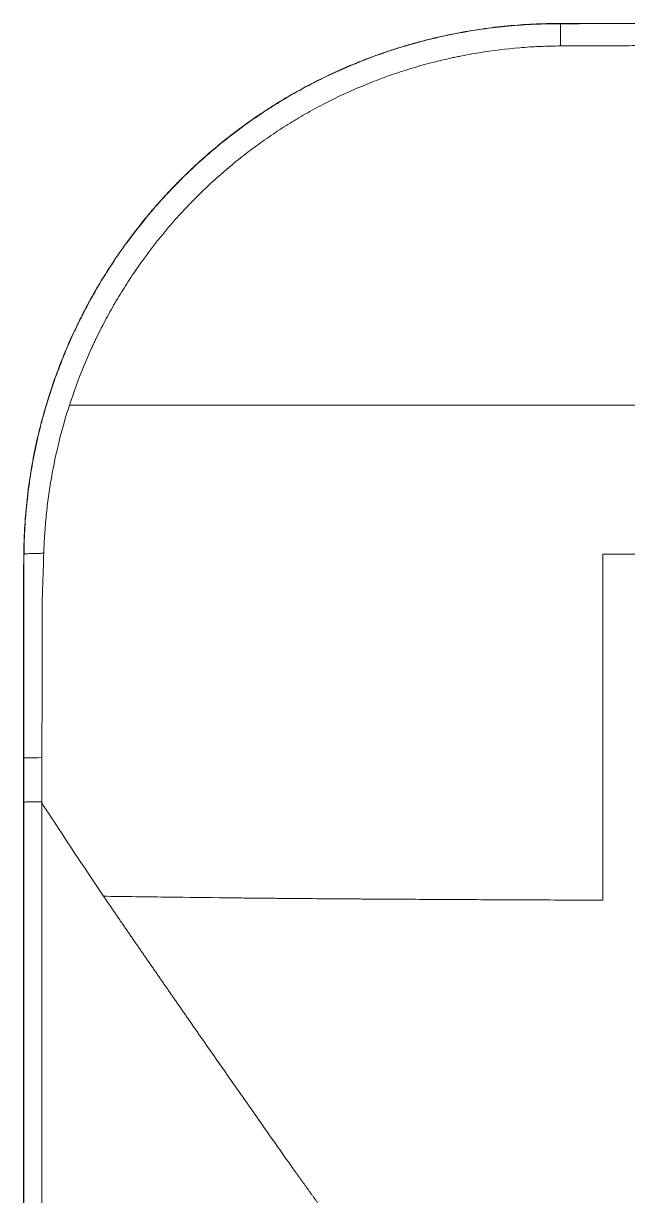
# Model space of a CAD drawing. Header units: millimetres. Extents: x 70151 to 230897, y 35202 to 113211.
# Drawn here: x 177949.9 to 177994.2, y 69169.8 to 69255.7 of the extents above; entities that cross this region are included whole.
import ezdxf

# ---------------------------------------------------------------- set-up
doc = ezdxf.new("R2010")
doc.units = ezdxf.units.MM
doc.header["$LTSCALE"] = 50
doc.layers.add('2-con', color=2, linetype='Continuous')
doc.layers.add('mark-B', color=2, linetype='Continuous', lineweight=20)

# ---------------------------------------------------------------- blocks, each defined once
blk = doc.blocks.new('무풍1WAY 대형')
at = {"layer": 'mark-B'}
blk.add_line((705, -442.425), (705.016, -442.425), dxfattribs=at)
blk.add_ellipse((702.71, -442.425), major_axis=(2.29, 0), ratio=0.009278, start_param=5.140828, end_param=6.269135, dxfattribs=at)
for points, degree in [([(704.93, -40.337), (704.981, -173.287), (705, -306.236), (705.016, -439.185)], 3), ([(663.865, -431.996), (663.437, -431.998), (663.005, -431.996), (662.57, -431.99)], 3), ([(703.663, -439.096), (703.663, -439.132), (703.663, -439.168), (703.664, -439.203)], 3), ([(705, -439.185), (705, -440.265), (705, -441.345), (705, -442.425)], 3), ([(705, -439.185), (705.016, -439.185)], 1), ([(705.016, -442.425), (705.016, -442.425)], 1), ([(662.57, -457.36), (661.124, -457.36), (659.678, -457.36), (658.231, -457.36)], 3), ([(704.978, -457.362), (704.994, -457.362)], 1), ([(665.987, -496.284), (665.873, -496.285), (665.759, -496.285), (665.645, -496.286)], 3)]:
    blk.add_open_spline(points, degree=degree, dxfattribs=at)
for points, knots in [([(703.663, -439.096), (703.658, -405.874), (703.651, -372.652), (703.634, -306.207), (703.623, -272.984), (703.595, -206.539), (703.577, -173.317), (703.542, -123.483), (703.53, -106.872), (703.501, -73.65), (703.484, -57.038), (703.466, -40.427)], [0, 0, 0, 0, 0.25, 0.25, 0.5, 0.5, 0.75, 0.75, 0.875, 0.875, 1, 1, 1, 1]), ([(704.912, -40.41), (704.919, -57.026), (704.924, -73.642), (704.935, -106.873), (704.94, -123.489), (704.954, -173.335), (704.962, -206.567), (704.975, -273.029), (704.981, -306.26), (704.991, -372.723), (704.996, -405.954), (705, -439.185)], [0, 0, 0, 0, 0.125, 0.125, 0.25, 0.25, 0.5, 0.5, 0.75, 0.75, 1, 1, 1, 1]), ([(699.148, -432.281), (699.092, -432.2), (698.98, -432.036), (698.811, -431.79), (698.642, -431.543), (698.473, -431.296), (698.303, -431.048), (698.133, -430.8), (697.962, -430.551), (697.791, -430.302), (697.619, -430.052), (697.447, -429.801), (697.274, -429.55), (697.101, -429.298), (696.927, -429.046), (696.753, -428.793), (696.579, -428.54), (696.404, -428.286), (696.228, -428.031), (696.052, -427.776), (695.876, -427.52), (695.699, -427.264), (695.521, -427.007), (695.344, -426.75), (695.165, -426.492), (694.987, -426.233), (694.807, -425.974), (694.628, -425.714), (694.447, -425.454), (694.267, -425.193), (694.085, -424.931), (693.904, -424.669), (693.722, -424.407), (693.539, -424.144), (693.356, -423.88), (693.173, -423.616), (692.989, -423.351), (692.804, -423.085), (692.619, -422.819), (692.434, -422.553), (692.248, -422.286), (692.062, -422.018), (691.875, -421.75), (691.688, -421.481), (691.5, -421.211), (691.312, -420.941), (691.123, -420.671), (690.934, -420.399), (690.744, -420.128), (690.554, -419.855), (690.364, -419.583), (690.173, -419.309), (689.981, -419.035), (689.79, -418.76), (689.597, -418.485), (689.404, -418.21), (689.211, -417.933), (689.017, -417.656), (688.823, -417.379), (688.628, -417.101), (688.433, -416.822), (688.238, -416.543), (688.042, -416.263), (687.845, -415.983), (687.648, -415.702), (687.451, -415.421), (687.253, -415.139), (687.054, -414.856), (686.855, -414.573), (686.656, -414.289), (686.456, -414.005), (686.256, -413.72), (686.055, -413.435), (685.854, -413.149), (685.652, -412.862), (685.449, -412.575), (685.293, -412.354), (685.184, -412.199), (685.12, -412.11), (685.057, -412.021), (684.994, -411.933), (684.93, -411.844), (684.867, -411.756), (684.803, -411.668), (684.74, -411.58), (684.677, -411.492), (684.613, -411.403), (684.55, -411.315), (684.486, -411.227), (684.423, -411.139), (684.359, -411.05), (684.296, -410.962), (684.232, -410.874), (684.169, -410.786), (684.105, -410.697), (684.042, -410.609), (683.978, -410.521), (683.915, -410.433), (683.851, -410.344), (683.788, -410.256), (683.724, -410.168), (683.661, -410.08), (683.597, -409.991), (683.533, -409.903), (683.47, -409.815), (683.406, -409.727), (683.343, -409.638), (683.279, -409.55), (683.215, -409.462), (683.152, -409.373), (683.088, -409.285), (683.024, -409.197), (682.961, -409.109), (682.897, -409.02), (682.833, -408.932), (682.77, -408.844), (682.706, -408.755), (682.643, -408.667), (682.579, -408.579), (682.515, -408.49), (682.452, -408.402), (682.388, -408.314), (682.324, -408.225), (682.261, -408.137), (682.197, -408.049), (682.133, -407.96), (682.07, -407.872), (682.006, -407.784), (681.942, -407.695), (681.879, -407.607), (681.815, -407.518), (681.751, -407.43), (681.688, -407.342), (681.624, -407.253), (681.56, -407.165), (681.497, -407.076), (681.433, -406.988), (681.369, -406.899), (681.306, -406.811), (681.242, -406.722), (681.178, -406.634), (681.115, -406.545), (681.051, -406.457), (680.988, -406.368), (680.945, -406.309), (680.924, -406.28)], [0, 0, 0, 0, 0.009448, 0.018917, 0.028408, 0.037921, 0.047456, 0.057012, 0.06659, 0.076189, 0.08581, 0.095453, 0.105117, 0.114803, 0.12451, 0.134239, 0.14399, 0.153762, 0.163556, 0.173372, 0.183209, 0.193067, 0.202947, 0.212849, 0.222772, 0.232717, 0.242683, 0.252671, 0.26268, 0.272711, 0.282763, 0.292837, 0.302932, 0.313049, 0.323187, 0.333347, 0.343528, 0.353731, 0.363955, 0.374201, 0.384467, 0.394756, 0.405066, 0.415397, 0.42575, 0.436124, 0.446519, 0.456936, 0.467374, 0.477834, 0.488314, 0.498817, 0.50934, 0.519885, 0.530452, 0.541039, 0.551648, 0.562278, 0.57293, 0.583603, 0.594297, 0.605012, 0.615749, 0.626507, 0.637286, 0.648086, 0.658908, 0.669751, 0.680615, 0.6915, 0.702407, 0.713334, 0.724283, 0.735253, 0.746244, 0.757257, 0.76829, 0.771724, 0.775148, 0.77856, 0.781966, 0.785372, 0.788778, 0.792184, 0.79559, 0.798997, 0.802403, 0.805809, 0.809215, 0.812621, 0.816028, 0.819434, 0.82284, 0.826247, 0.829653, 0.833059, 0.836466, 0.839872, 0.843279, 0.846685, 0.850092, 0.853498, 0.856905, 0.860311, 0.863718, 0.867125, 0.870531, 0.873938, 0.877345, 0.880751, 0.884158, 0.887565, 0.890971, 0.894378, 0.897785, 0.901192, 0.904599, 0.908006, 0.911413, 0.914819, 0.918226, 0.921633, 0.92504, 0.928447, 0.931854, 0.935262, 0.938669, 0.942076, 0.945483, 0.94889, 0.952297, 0.955704, 0.959112, 0.962519, 0.965926, 0.969333, 0.972741, 0.976148, 0.979555, 0.982963, 0.98637, 0.989778, 0.993185, 0.996593, 1, 1, 1, 1]), ([(662.57, -431.99), (662.57, -434.11), (662.57, -436.228), (662.57, -439.403), (662.57, -440.462), (662.57, -442.577), (662.57, -443.635), (662.57, -446.807), (662.57, -448.92), (662.57, -452.087), (662.57, -453.143), (662.57, -455.252), (662.57, -456.306), (662.57, -457.36)], [0, 0, 0, 0, 0.25, 0.25, 0.375, 0.375, 0.5, 0.5, 0.75, 0.75, 0.875, 0.875, 1, 1, 1, 1]), ([(699.148, -432.281), (698.448, -432.271), (697.043, -432.251), (695.629, -432.232), (693.503, -432.205), (692.076, -432.187), (690.282, -432.167), (689.923, -432.163), (689.383, -432.157), (689.203, -432.155), (688.842, -432.151), (688.662, -432.149), (688.301, -432.145), (688.12, -432.143), (687.758, -432.139), (687.577, -432.138), (687.032, -432.132), (686.668, -432.129), (685.572, -432.119), (684.838, -432.112), (683.365, -432.1), (682.625, -432.095), (681.512, -432.087), (681.14, -432.084), (680.395, -432.079), (680.023, -432.077), (679.276, -432.072), (678.902, -432.069), (678.153, -432.065), (677.779, -432.063), (675.906, -432.052), (674.405, -432.044), (672.15, -432.032), (671.398, -432.028), (669.894, -432.021), (669.141, -432.018), (666.882, -432.008), (665.374, -432.001), (663.865, -431.996)], [0, 0, 0, 0, 0.0625, 0.125, 0.125, 0.25, 0.25, 0.28125, 0.28125, 0.296875, 0.296875, 0.3125, 0.3125, 0.328125, 0.328125, 0.34375, 0.34375, 0.375, 0.375, 0.4375, 0.4375, 0.5, 0.5, 0.53125, 0.53125, 0.5625, 0.5625, 0.59375, 0.59375, 0.625, 0.625, 0.75, 0.75, 0.8125, 0.8125, 0.875, 0.875, 1, 1, 1, 1]), ([(703.663, -439.097), (703.474, -438.807), (702.371, -437.121), (700.867, -434.848), (699.543, -432.869), (699.148, -432.281)], [0, 0, 0, 0, 0.127214, 0.740888, 1, 1, 1, 1]), ([(703.661, -442.444), (703.662, -442.358), (703.662, -442.271), (703.662, -441.853), (703.662, -441.522), (703.663, -440.668), (703.663, -440.146), (703.663, -439.483), (703.663, -439.343), (703.664, -439.203)], [0, 0, 0, 0, 0.080228, 0.080228, 0.386806, 0.386806, 0.870453, 0.870453, 1, 1, 1, 1]), ([(705, -439.185), (704.998, -439.186), (704.989, -439.187), (704.956, -439.189), (704.932, -439.19), (704.869, -439.192), (704.831, -439.193), (704.74, -439.194), (704.687, -439.195), (704.57, -439.197), (704.505, -439.197), (704.363, -439.199), (704.287, -439.2), (704.124, -439.201), (704.037, -439.201), (703.856, -439.202), (703.761, -439.203), (703.664, -439.203)], [0, 0, 0, 0, 0.125, 0.125, 0.25, 0.25, 0.375, 0.375, 0.5, 0.5, 0.625, 0.625, 0.75, 0.75, 0.875, 0.875, 1, 1, 1, 1]), ([(705.016, -439.185), (705.016, -439.455), (705.016, -439.725), (705.016, -440.265), (705.016, -440.535), (705.016, -441.345), (705.016, -441.885), (705.016, -442.425)], [0, 0, 0, 0, 0.25, 0.25, 0.5, 0.5, 1, 1, 1, 1]), ([(703.53, -457.43), (703.55, -456.806), (703.57, -456.182), (703.6, -455.246), (703.611, -454.934), (703.624, -454.544), (703.626, -454.466), (703.63, -454.349), (703.631, -454.31), (703.634, -454.232), (703.635, -454.193), (703.638, -454.076), (703.639, -453.998), (703.641, -453.842), (703.642, -453.764), (703.642, -453.608), (703.642, -453.53), (703.643, -453.373), (703.643, -453.139), (703.644, -452.905), (703.645, -452.437), (703.645, -452.124), (703.648, -451.188), (703.649, -450.563), (703.655, -447.44), (703.659, -444.942), (703.661, -442.444)], [0, 0, 0, 0, 0.125, 0.125, 0.1875, 0.1875, 0.203125, 0.203125, 0.210938, 0.210938, 0.21875, 0.21875, 0.234375, 0.234375, 0.25, 0.25, 0.265625, 0.265625, 0.28125, 0.3125, 0.3125, 0.375, 0.375, 0.5, 0.5, 1, 1, 1, 1]), ([(705, -442.425), (705, -444.915), (704.999, -447.405), (704.998, -450.517), (704.998, -451.139), (704.998, -452.384), (704.998, -453.006), (704.997, -453.784), (704.997, -453.94), (704.996, -454.251), (704.996, -454.407), (704.994, -454.873), (704.993, -455.185), (704.989, -456.118), (704.984, -456.74), (704.978, -457.362)], [0, 0, 0, 0, 0.5, 0.5, 0.625, 0.625, 0.75, 0.75, 0.78125, 0.78125, 0.8125, 0.8125, 0.875, 0.875, 1, 1, 1, 1]), ([(705.016, -442.425), (705.016, -444.915), (705.016, -447.405), (705.015, -450.206), (705.015, -450.517), (705.015, -451.139), (705.015, -452.073), (705.014, -453.007), (705.011, -454.874), (705.007, -456.118), (704.994, -457.362)], [0, 0, 0, 0, 0.5, 0.5, 0.5625, 0.5625, 0.625, 0.75, 0.75, 1, 1, 1, 1]), ([(704.977, -457.362), (704.973, -457.684), (704.967, -458.006), (704.954, -458.409), (704.952, -458.489), (704.945, -458.65), (704.942, -458.73), (704.931, -458.971), (704.906, -459.454), (704.872, -459.936), (704.832, -460.417), (704.818, -460.578), (704.788, -460.898), (704.707, -461.699), (704.603, -462.493), (704.405, -463.756), (704.292, -464.383), (704.034, -465.631), (703.891, -466.25), (703.574, -467.482), (703.401, -468.093), (702.836, -469.917), (702.4, -471.117), (701.779, -472.596), (701.651, -472.891), (701.485, -473.259), (701.452, -473.332), (701.385, -473.479), (701.284, -473.698), (701.181, -473.916), (700.834, -474.641), (700.543, -475.212), (699.935, -476.335), (699.618, -476.888), (698.958, -477.977), (698.616, -478.513), (697.549, -480.094), (696.787, -481.114), (695.566, -482.591), (695.146, -483.074), (694.604, -483.667), (694.44, -483.844), (694.274, -484.02), (694.163, -484.137), (694.108, -484.195), (693.829, -484.486), (693.603, -484.715), (692.918, -485.394), (692.451, -485.834), (691.498, -486.689), (690.526, -487.519), (689.515, -488.302), (688.485, -489.059), (687.96, -489.426), (687.157, -489.957), (686.753, -490.218), (686.342, -490.472), (686.067, -490.639), (685.929, -490.723), (685.236, -491.134), (684.675, -491.448), (682.976, -492.344), (681.821, -492.883), (680.055, -493.604), (679.461, -493.83), (678.261, -494.253), (677.655, -494.45), (676.433, -494.814), (675.817, -494.982), (674.883, -495.211), (674.414, -495.32), (673.942, -495.421), (673.626, -495.486), (673.468, -495.518), (672.045, -495.794), (670.773, -495.977), (668.857, -496.157), (668.217, -496.202), (667.414, -496.237), (667.254, -496.244), (666.932, -496.253), (666.772, -496.257), (666.289, -496.266), (665.967, -496.268), (665.645, -496.27)], [0, 0, 0, 0, 0.015625, 0.015625, 0.019531, 0.019531, 0.023438, 0.023438, 0.03125, 0.046875, 0.046875, 0.054688, 0.054688, 0.0625, 0.09375, 0.09375, 0.125, 0.125, 0.15625, 0.15625, 0.1875, 0.1875, 0.25, 0.25, 0.265625, 0.265625, 0.269531, 0.269531, 0.273438, 0.28125, 0.28125, 0.3125, 0.3125, 0.34375, 0.34375, 0.375, 0.375, 0.4375, 0.4375, 0.46875, 0.46875, 0.476563, 0.480469, 0.480469, 0.484375, 0.484375, 0.5, 0.5, 0.53125, 0.53125, 0.5625, 0.59375, 0.59375, 0.625, 0.625, 0.640625, 0.648438, 0.648438, 0.65625, 0.65625, 0.6875, 0.6875, 0.75, 0.75, 0.78125, 0.78125, 0.8125, 0.8125, 0.84375, 0.84375, 0.859375, 0.867188, 0.867188, 0.875, 0.875, 0.9375, 0.9375, 0.96875, 0.96875, 0.976563, 0.976563, 0.984375, 0.984375, 1, 1, 1, 1]), ([(704.994, -457.362), (704.989, -457.678), (704.983, -457.994), (704.971, -458.389), (704.968, -458.468), (704.962, -458.626), (704.959, -458.704), (704.948, -458.941), (704.908, -459.729), (704.845, -460.515), (704.713, -461.771), (704.632, -462.397), (704.44, -463.649), (704.328, -464.273), (704.075, -465.52), (703.933, -466.142), (703.735, -466.919), (703.695, -467.074), (703.633, -467.307), (703.612, -467.384), (703.569, -467.539), (703.548, -467.617), (703.44, -468.003), (703.349, -468.31), (703.068, -469.227), (702.866, -469.832), (702.434, -471.028), (702.204, -471.62), (701.716, -472.791), (701.458, -473.37), (701.05, -474.228), (700.911, -474.513), (700.625, -475.079), (700.479, -475.361), (700.179, -475.92), (699.872, -476.476), (699.551, -477.026), (699.059, -477.846), (698.717, -478.386), (698.182, -479.186), (698, -479.451), (697.63, -479.976), (697.442, -480.237), (696.867, -481.01), (696.472, -481.517), (695.86, -482.262), (695.653, -482.507), (695.234, -482.991), (695.022, -483.231), (694.593, -483.703), (694.376, -483.937), (693.936, -484.397), (693.714, -484.625), (693.265, -485.074), (693.037, -485.295), (692.577, -485.732), (692.345, -485.948), (691.64, -486.586), (691.16, -487), (690.18, -487.804), (689.68, -488.195), (688.66, -488.953), (688.14, -489.321), (687.476, -489.765), (687.343, -489.853), (687.075, -490.028), (686.806, -490.201), (686.466, -490.414), (686.261, -490.54), (686.124, -490.623), (686.055, -490.665), (685.435, -491.037), (684.322, -491.669), (682.617, -492.528), (681.458, -493.043), (680.58, -493.408), (680.286, -493.526), (679.695, -493.755), (679.101, -493.976), (678.202, -494.287), (677.597, -494.48), (676.989, -494.666), (676.684, -494.755), (676.07, -494.926), (675.453, -495.09), (674.831, -495.239), (674.362, -495.346), (674.205, -495.38), (673.97, -495.431), (673.891, -495.447), (673.734, -495.48), (673.655, -495.496), (672.947, -495.638), (672.317, -495.749), (671.055, -495.94), (670.423, -496.02), (669.158, -496.148), (668.525, -496.197), (667.732, -496.239), (667.574, -496.246), (667.336, -496.256), (667.257, -496.259), (667.098, -496.264), (666.701, -496.276), (666.304, -496.281), (665.987, -496.284)], [0, 0, 0, 0, 0.015625, 0.015625, 0.019531, 0.019531, 0.023438, 0.023438, 0.03125, 0.0625, 0.0625, 0.09375, 0.09375, 0.125, 0.125, 0.15625, 0.15625, 0.164063, 0.164063, 0.167969, 0.167969, 0.171875, 0.171875, 0.1875, 0.1875, 0.21875, 0.21875, 0.25, 0.25, 0.28125, 0.28125, 0.296875, 0.296875, 0.3125, 0.3125, 0.328125, 0.34375, 0.34375, 0.375, 0.375, 0.390625, 0.390625, 0.40625, 0.40625, 0.4375, 0.4375, 0.453125, 0.453125, 0.46875, 0.46875, 0.484375, 0.484375, 0.5, 0.5, 0.515625, 0.515625, 0.53125, 0.53125, 0.5625, 0.5625, 0.59375, 0.59375, 0.625, 0.625, 0.632813, 0.632813, 0.640625, 0.648438, 0.652344, 0.652344, 0.65625, 0.65625, 0.6875, 0.71875, 0.75, 0.75, 0.765625, 0.765625, 0.78125, 0.796875, 0.8125, 0.8125, 0.828125, 0.828125, 0.84375, 0.859375, 0.859375, 0.867188, 0.867188, 0.871094, 0.871094, 0.875, 0.875, 0.90625, 0.90625, 0.9375, 0.9375, 0.96875, 0.96875, 0.976562, 0.976562, 0.980469, 0.980469, 0.984375, 1, 1, 1, 1]), ([(701.645, -468.306), (701.928, -467.433), (702.179, -466.551), (702.619, -464.769), (702.808, -463.869), (703.044, -462.506), (703.115, -462.05), (703.21, -461.362), (703.24, -461.133), (703.295, -460.672), (703.32, -460.441), (703.391, -459.748), (703.43, -459.285), (703.469, -458.706), (703.476, -458.59), (703.489, -458.358), (703.495, -458.242), (703.511, -457.895), (703.521, -457.663), (703.529, -457.43)], [0, 0, 0, 0, 0.25, 0.25, 0.5, 0.5, 0.625, 0.625, 0.6875, 0.6875, 0.75, 0.75, 0.875, 0.875, 0.90625, 0.90625, 0.9375, 0.9375, 1, 1, 1, 1]), ([(704.977, -457.362), (704.976, -457.367), (704.966, -457.371), (704.929, -457.38), (704.903, -457.384), (704.835, -457.392), (704.792, -457.396), (704.693, -457.403), (704.636, -457.406), (704.508, -457.412), (704.437, -457.415), (704.283, -457.419), (704.2, -457.422), (704.024, -457.425), (703.93, -457.427), (703.735, -457.429), (703.634, -457.43), (703.529, -457.43)], [0, 0, 0, 0, 0.125, 0.125, 0.25, 0.25, 0.375, 0.375, 0.5, 0.5, 0.625, 0.625, 0.75, 0.75, 0.875, 0.875, 1, 1, 1, 1]), ([(633.206, -468.306), (636.08, -468.306), (638.955, -468.306), (643.267, -468.306), (644.704, -468.306), (646.5, -468.306), (646.859, -468.306), (647.578, -468.306), (647.937, -468.306), (649.015, -468.306), (649.734, -468.306), (651.889, -468.306), (653.325, -468.306), (656.198, -468.306), (657.634, -468.306), (659.788, -468.306), (660.506, -468.306), (661.941, -468.306), (662.659, -468.306), (664.811, -468.306), (666.244, -468.306), (669.109, -468.306), (670.54, -468.306), (673.399, -468.306), (674.828, -468.306), (677.683, -468.306), (679.109, -468.306), (680.89, -468.306), (681.246, -468.306), (681.958, -468.306), (682.314, -468.306), (683.381, -468.306), (684.091, -468.306), (686.221, -468.306), (687.637, -468.306), (690.462, -468.306), (691.871, -468.306), (693.978, -468.306), (694.68, -468.306), (696.08, -468.306), (696.779, -468.306), (698.872, -468.306), (700.262, -468.306), (701.645, -468.306)], [0, 0, 0, 0, 0.125, 0.125, 0.1875, 0.1875, 0.203125, 0.203125, 0.21875, 0.21875, 0.25, 0.25, 0.3125, 0.3125, 0.375, 0.375, 0.40625, 0.40625, 0.4375, 0.4375, 0.5, 0.5, 0.5625, 0.5625, 0.625, 0.625, 0.6875, 0.6875, 0.703125, 0.703125, 0.71875, 0.71875, 0.75, 0.75, 0.8125, 0.8125, 0.875, 0.875, 0.90625, 0.90625, 0.9375, 0.9375, 1, 1, 1, 1]), ([(665.658, -494.64), (665.908, -494.636), (666.158, -494.632), (666.657, -494.621), (666.907, -494.613), (667.28, -494.597), (667.405, -494.591), (667.654, -494.578), (668.027, -494.556), (668.399, -494.529), (669.64, -494.426), (670.628, -494.305), (672.104, -494.066), (672.595, -493.977), (673.208, -493.852), (673.331, -493.827), (673.575, -493.775), (673.941, -493.695), (674.305, -493.61), (675.514, -493.316), (676.467, -493.044), (677.875, -492.581), (678.341, -492.418), (679.265, -492.074), (679.724, -491.892), (681.091, -491.322), (681.988, -490.906), (683.312, -490.226), (683.968, -489.872), (684.617, -489.498), (684.94, -489.307), (685.047, -489.243), (685.261, -489.113), (685.58, -488.918), (685.897, -488.718), (686.315, -488.448), (686.523, -488.311), (687.141, -487.894), (687.954, -487.322), (689.136, -486.419), (690.282, -485.47), (691.022, -484.807), (691.568, -484.299), (691.748, -484.127), (692.106, -483.78), (692.283, -483.605), (692.547, -483.339), (692.634, -483.25), (692.809, -483.071), (692.895, -482.98), (693.154, -482.709), (693.665, -482.162), (694.157, -481.602), (695.118, -480.466), (695.726, -479.686), (696.59, -478.484), (696.87, -478.077), (697.415, -477.254), (697.943, -476.42), (698.44, -475.565), (698.922, -474.699), (699.154, -474.26), (699.491, -473.594), (699.656, -473.258), (699.817, -472.92), (699.923, -472.694), (699.976, -472.58), (700.235, -472.012), (700.433, -471.555), (701, -470.176), (701.341, -469.246), (701.645, -468.306)], [0, 0, 0, 0, 0.015625, 0.015625, 0.03125, 0.03125, 0.039062, 0.039062, 0.046875, 0.0625, 0.0625, 0.125, 0.125, 0.15625, 0.15625, 0.164062, 0.164062, 0.171875, 0.1875, 0.1875, 0.25, 0.25, 0.28125, 0.28125, 0.3125, 0.3125, 0.375, 0.375, 0.40625, 0.421875, 0.421875, 0.429687, 0.429687, 0.4375, 0.453125, 0.453125, 0.46875, 0.46875, 0.5, 0.53125, 0.5625, 0.59375, 0.59375, 0.609375, 0.609375, 0.625, 0.625, 0.632812, 0.632812, 0.640625, 0.640625, 0.65625, 0.6875, 0.6875, 0.75, 0.75, 0.78125, 0.78125, 0.8125, 0.84375, 0.84375, 0.875, 0.875, 0.890625, 0.898437, 0.898437, 0.90625, 0.90625, 0.9375, 0.9375, 1, 1, 1, 1]), ([(651.049, -494.665), (653.484, -494.665), (655.919, -494.664), (658.658, -494.661), (658.962, -494.661), (659.571, -494.661), (659.875, -494.661), (660.789, -494.66), (661.397, -494.66), (662.31, -494.66), (662.615, -494.659), (663.223, -494.659), (663.528, -494.658), (663.984, -494.657), (664.136, -494.657), (664.365, -494.656), (664.441, -494.655), (664.593, -494.653), (664.669, -494.652), (665.049, -494.648), (665.354, -494.644), (665.658, -494.64)], [0, 0, 0, 0, 0.5, 0.5, 0.5625, 0.5625, 0.625, 0.625, 0.75, 0.75, 0.8125, 0.8125, 0.875, 0.875, 0.90625, 0.90625, 0.921875, 0.921875, 0.9375, 0.9375, 1, 1, 1, 1]), ([(665.645, -496.27), (665.646, -496.268), (665.647, -496.257), (665.649, -496.216), (665.65, -496.186), (665.651, -496.137), (665.651, -496.127), (665.652, -496.105), (665.652, -496.07), (665.653, -496.031), (665.654, -495.947), (665.655, -495.882), (665.655, -495.791), (665.656, -495.772), (665.656, -495.734), (665.656, -495.714), (665.656, -495.654), (665.657, -495.612), (665.657, -495.482), (665.658, -495.39), (665.658, -495.266), (665.658, -495.241), (665.658, -495.19), (665.658, -495.164), (665.658, -495.085), (665.658, -495.031), (665.658, -494.949), (665.658, -494.915), (665.658, -494.88), (665.658, -494.866), (665.658, -494.859), (665.658, -494.838), (665.658, -494.769), (665.658, -494.698), (665.658, -494.64)], [0, 0, 0, 0, 0.125, 0.125, 0.25, 0.25, 0.28125, 0.28125, 0.3125, 0.375, 0.375, 0.5, 0.5, 0.53125, 0.53125, 0.5625, 0.5625, 0.625, 0.625, 0.75, 0.75, 0.78125, 0.78125, 0.8125, 0.8125, 0.875, 0.875, 0.90625, 0.914062, 0.914062, 0.921875, 0.921875, 0.9375, 1, 1, 1, 1]), ([(665.645, -496.27), (665.341, -496.271), (665.037, -496.272), (664.428, -496.273), (664.124, -496.274), (663.212, -496.275), (662.604, -496.275), (661.388, -496.275), (660.779, -496.274), (659.867, -496.274), (659.563, -496.274), (658.955, -496.274), (658.651, -496.274), (655.914, -496.274), (653.482, -496.275), (651.049, -496.275)], [0, 0, 0, 0, 0.0625, 0.0625, 0.125, 0.125, 0.25, 0.25, 0.375, 0.375, 0.4375, 0.4375, 0.5, 0.5, 1, 1, 1, 1]), ([(665.645, -496.286), (664.428, -496.29), (662.604, -496.291), (660.475, -496.29), (659.563, -496.29), (658.955, -496.29), (658.651, -496.29), (655.914, -496.29), (653.482, -496.29), (651.049, -496.291)], [0, 0, 0, 0, 0.25, 0.375, 0.4375, 0.4375, 0.5, 0.5, 1, 1, 1, 1]), ([(665.645, -496.27), (665.645, -496.272), (665.645, -496.275), (665.645, -496.28), (665.645, -496.283), (665.645, -496.286)], [0, 0, 0, 0, 0.436098, 0.436098, 1, 1, 1, 1])]:
    blk.add_open_spline(points, degree=3, knots=knots, dxfattribs=at)
blk = doc.blocks.new('dpdjzjs')
at = {"layer": 'mark-B', "rotation": 180}
blk.add_blockref('무풍1WAY 대형', (178654.915, 88751.491), dxfattribs=at)

msp = doc.modelspace()

# ---------------------------------------------------------------- block references
at = {"layer": '2-con'}
msp.add_blockref('dpdjzjs', (0, -19992.043), dxfattribs=at)

doc.saveas('drawing.dxf')
